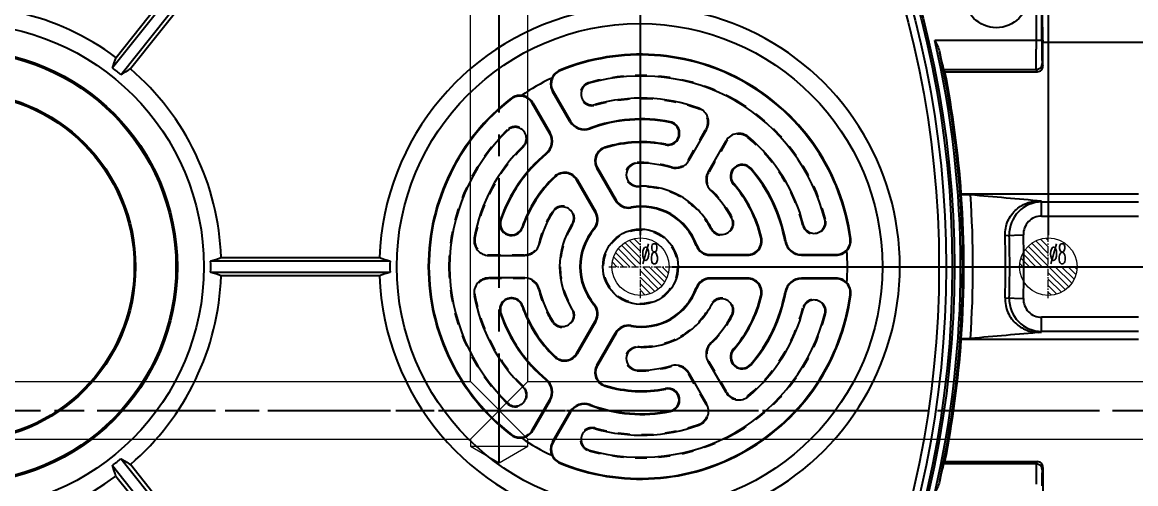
# Model space of a CAD drawing. Header units: millimetres. Extents: x -2414 to 10498, y -2238 to 649.
# Drawn here: x 1694.3 to 1849.4, y -981.8 to -917.6 of the extents above; entities that cross this region are included whole.
import ezdxf
from ezdxf.enums import TextEntityAlignment as Align

# ---------------------------------------------------------------- set-up
doc = ezdxf.new("R2010")
doc.units = ezdxf.units.MM
doc.header["$LTSCALE"] = 16.335
doc.header["$PDMODE"] = 3
doc.header["$PDSIZE"] = 0.3125
doc.linetypes.add('CENTER', pattern=[0.6, 0.375, -0.075, 0.075, -0.075])
doc.linetypes.add('HIDDEN', pattern=[0.2, 0.1, -0.1])
doc.layers.get('0').update_dxf_attribs({"linetype": 'CONTINUOUS'})
doc.layers.get('Defpoints').update_dxf_attribs({"linetype": 'CONTINUOUS'})
doc.layers.add('cool', color=153, linetype='HIDDEN', lineweight=9)
doc.layers.add('epin', color=13, linetype='CONTINUOUS', lineweight=9)
doc.layers.add('DEFAULT_2', color=8, linetype='HIDDEN')
doc.styles.get("Standard").update_dxf_attribs({"font": 'txt', "width": 0.8})
doc.styles.add('TXT05', font='txt.shx', dxfattribs={"width": 0.5, "bigfont": 'gbcbig.shx'})
doc.dimstyles.new('01', dxfattribs={"dimtxt": 5, "dimasz": 5, "dimexe": 0, "dimexo": 0, "dimgap": 0, "dimtad": 0, "dimzin": 0, "dimdsep": 46, "dimtxsty": 'Standard', "dimcen": 0, "dimclrd": 4, "dimclre": 4, "dimclrt": 6, "dimazin": 0, "dimtfac": 1, "dimtofl": 0, "dimtmove": 0, "dimatfit": 3, "dimfxl": 0, "dimtolj": 1, "dimtzin": 0, "dimarcsym": 0})

# ---------------------------------------------------------------- blocks, each defined once
blk = doc.blocks.new('epin_ejp_8')
at = {"layer": 'epin'}
h = blk.add_hatch(dxfattribs=at)
h.set_pattern_fill('_ANSI31', color=123, scale=0.2, angle=90, style=0)
h.set_pattern_definition([(135, (-53719.9451, 249.93315), (-0.449012806, -0.449012806), [])])
h.paths.add_polyline_path([(0, 4, 0.414214), (-4, 0), (0, 0)])
h.paths.add_polyline_path([(4, 0), (0, 0), (0, -4, 0.414214)])
at = {"layer": 'epin', "color": 1, "linetype": 'CENTER', "ltscale": 0.16}
for p, q in [((0, -4.4), (0, 4.4)), ((-4.4, 0), (4.4, 0))]:
    blk.add_line(p, q, dxfattribs=at)
at = {"layer": 'epin'}
blk.add_circle((0, 0), 4, dxfattribs=at)
at = {"layer": 'epin', "color": 6, "style": 'TXT05', "width": 0.5}
blk.add_text('%%c8', height=2.8, dxfattribs=at).set_placement((1.33, 1.8), align=Align.MIDDLE)
blk = doc.blocks.new('10')
at = {"layer": 'epin', "linetype": 'ByBlock'}
for p in [(-23.96, -951.63), (32.86, -951.63)]:
    blk.add_blockref('epin_ejp_8', p, dxfattribs=at)
blk = doc.blocks.new('9')
at = {"color": 1, "linetype": 'CENTER', "ltscale": 2.487909}
for p, q in [((-643.64, -978.94), (-643.64, -756.63)), ((-795.95, -971.63), (-523.64, -971.63))]:
    blk.add_line(p, q, dxfattribs=at)
at = {"layer": 'cool', "linetype": 'ByBlock', "ltscale": 0.932966}
for p, q in [((-647.64, -967.63), (-647.64, -767.63)), ((-639.64, -967.63), (-639.64, -860.63)), ((-784.64, -967.63), (-647.64, -967.63)), ((-647.64, -975.63), (-639.64, -967.63)), ((-639.64, -975.63), (-647.64, -967.63)), ((-639.64, -967.63), (-534.64, -967.63)), ((-793.64, -975.63), (-647.64, -975.63)), ((-647.64, -975.63), (-647.64, -976.63)), ((-639.64, -975.63), (-534.64, -975.63)), ((-639.64, -976.63), (-639.64, -975.63)), ((-647.64, -976.63), (-639.64, -976.63)), ((-647.64, -976.63), (-643.64, -978.94)), ((-643.64, -978.94), (-639.64, -976.63))]:
    blk.add_line(p, q, dxfattribs=at)
blk = doc.blocks.new('*D357')
at = {"color": 4, "linetype": 'ByBlock', "lineweight": -2, "transparency": 16777216}
for p, q in [((1829.75, -756.63), (1915.87, -756.63)), ((1915.87, -761.63), (1915.87, -945.62)), ((1915.87, -1181.63), (1915.87, -963.62)), ((1829.75, -1186.63), (1915.87, -1186.63))]:
    blk.add_line(p, q, dxfattribs=at)
at = {"color": 4, "linetype": 'ByBlock', "transparency": 16777216}
for points in [[(1915.04, -761.63), (1916.7, -761.63), (1915.87, -756.63)], [(1915.04, -1181.63), (1916.7, -1181.63), (1915.87, -1186.63)]]:
    blk.add_solid(points, dxfattribs=at)
at = {"layer": 'Defpoints', "color": 0, "linetype": 'ByBlock', "transparency": 16777216}
for p in [(1829.75, -756.63), (1829.75, -1186.63), (1915.87, -1186.63)]:
    blk.add_point(p, dxfattribs=at)
at = {"color": 6, "linetype": 'ByBlock', "transparency": 16777216, "insert": (1915.87, -954.62), "char_height": 5, "attachment_point": 5, "rotation": 90}
blk.add_mtext('\\A1;430.00', dxfattribs=at)
blk = doc.blocks.new('*D358')
at = {"color": 4, "linetype": 'ByBlock', "lineweight": -2, "transparency": 16777216}
blk.add_line((1861.75, -971.63), (1887.71, -971.63), dxfattribs=at)
at = {"layer": 'Defpoints', "color": 0, "linetype": 'ByBlock', "transparency": 16777216}
for p in [(1685.76, -971.63), (1861.75, -971.63), (1887.71, -971.63)]:
    blk.add_point(p, dxfattribs=at)
at = {"color": 6, "linetype": 'ByBlock', "transparency": 16777216, "insert": (1892.71, -971.63), "char_height": 5, "attachment_point": 5}
blk.add_mtext('\\A1;0.00', dxfattribs=at)
blk = doc.blocks.new('*D359')
at = {"color": 4, "linetype": 'ByBlock', "lineweight": -2, "transparency": 16777216}
blk.add_line((1784.83, -951.63), (1887.71, -951.63), dxfattribs=at)
at = {"layer": 'Defpoints', "color": 0, "linetype": 'ByBlock', "transparency": 16777216}
for p in [(1784.83, -951.63), (1887.71, -951.63), (1685.76, -971.63)]:
    blk.add_point(p, dxfattribs=at)
at = {"color": 6, "linetype": 'ByBlock', "transparency": 16777216, "insert": (1894.71, -951.63), "char_height": 5, "attachment_point": 5}
blk.add_mtext('\\A1;20.00', dxfattribs=at)
blk = doc.blocks.new('*D360')
at = {"color": 4, "linetype": 'ByBlock', "lineweight": -2, "transparency": 16777216}
for p, q in [((1749.2, -877.62), (1867.71, -877.62)), ((1867.71, -877.62), (1877.71, -888.19)), ((1877.71, -888.19), (1887.71, -888.19))]:
    blk.add_line(p, q, dxfattribs=at)
at = {"layer": 'Defpoints', "color": 0, "linetype": 'ByBlock', "transparency": 16777216}
for p in [(1749.2, -877.62), (1887.71, -888.19), (1685.76, -971.63)]:
    blk.add_point(p, dxfattribs=at)
at = {"color": 6, "linetype": 'ByBlock', "transparency": 16777216, "insert": (1894.71, -888.19), "char_height": 5, "attachment_point": 5}
blk.add_mtext('\\A1;94.01', dxfattribs=at)
blk = doc.blocks.new('*D361')
at = {"color": 4, "linetype": 'ByBlock', "lineweight": -2, "transparency": 16777216}
blk.add_line((1820.16, -873.63), (1887.71, -873.63), dxfattribs=at)
at = {"layer": 'Defpoints', "color": 0, "linetype": 'ByBlock', "transparency": 16777216}
for p in [(1820.16, -873.63), (1887.71, -873.63), (1685.76, -971.63)]:
    blk.add_point(p, dxfattribs=at)
at = {"color": 6, "linetype": 'ByBlock', "transparency": 16777216, "insert": (1895.04, -873.63), "char_height": 5, "attachment_point": 5}
blk.add_mtext('\\A1;98.00', dxfattribs=at)
blk = doc.blocks.new('*D362')
at = {"color": 4, "linetype": 'ByBlock', "lineweight": -2, "transparency": 16777216}
blk.add_line((1808.02, -856.63), (1887.71, -856.63), dxfattribs=at)
at = {"layer": 'Defpoints', "color": 0, "linetype": 'ByBlock', "transparency": 16777216}
for p in [(1808.02, -856.63), (1887.71, -856.63), (1685.76, -971.63)]:
    blk.add_point(p, dxfattribs=at)
at = {"color": 6, "linetype": 'ByBlock', "transparency": 16777216, "insert": (1895.71, -856.63), "char_height": 5, "attachment_point": 5}
blk.add_mtext('\\A1;115.00', dxfattribs=at)
blk = doc.blocks.new('*D363')
at = {"color": 4, "linetype": 'ByBlock', "lineweight": -2, "transparency": 16777216}
blk.add_line((1792.16, -839.63), (1887.71, -839.63), dxfattribs=at)
at = {"layer": 'Defpoints', "color": 0, "linetype": 'ByBlock', "transparency": 16777216}
for p in [(1792.16, -839.63), (1887.71, -839.63), (1685.76, -971.63)]:
    blk.add_point(p, dxfattribs=at)
at = {"color": 6, "linetype": 'ByBlock', "transparency": 16777216, "insert": (1896.37, -839.63), "char_height": 5, "attachment_point": 5}
blk.add_mtext('\\A1;132.00', dxfattribs=at)
blk = doc.blocks.new('*D364')
at = {"color": 4, "linetype": 'ByBlock', "lineweight": -2, "transparency": 16777216}
blk.add_line((1751.16, -812.63), (1887.71, -812.63), dxfattribs=at)
at = {"layer": 'Defpoints', "color": 0, "linetype": 'ByBlock', "transparency": 16777216}
for p in [(1751.16, -812.63), (1887.71, -812.63), (1685.76, -971.63)]:
    blk.add_point(p, dxfattribs=at)
at = {"color": 6, "linetype": 'ByBlock', "transparency": 16777216, "insert": (1896.37, -812.63), "char_height": 5, "attachment_point": 5}
blk.add_mtext('\\A1;159.00', dxfattribs=at)
blk = doc.blocks.new('*D365')
at = {"color": 4, "linetype": 'ByBlock', "lineweight": -2, "transparency": 16777216}
blk.add_line((1711.16, -801.63), (1887.71, -801.63), dxfattribs=at)
at = {"layer": 'Defpoints', "color": 0, "linetype": 'ByBlock', "transparency": 16777216}
for p in [(1711.16, -801.63), (1887.71, -801.63), (1685.76, -971.63)]:
    blk.add_point(p, dxfattribs=at)
at = {"color": 6, "linetype": 'ByBlock', "transparency": 16777216, "insert": (1896.04, -801.63), "char_height": 5, "attachment_point": 5}
blk.add_mtext('\\A1;170.00', dxfattribs=at)
blk = doc.blocks.new('*D366')
at = {"color": 4, "linetype": 'ByBlock', "lineweight": -2, "transparency": 16777216}
blk.add_line((1843.57, -781.63), (1887.71, -781.63), dxfattribs=at)
at = {"layer": 'Defpoints', "color": 0, "linetype": 'ByBlock', "transparency": 16777216}
for p in [(1843.57, -781.63, 0), (1887.71, -781.63), (1685.76, -971.63)]:
    blk.add_point(p, dxfattribs=at)
at = {"color": 6, "linetype": 'ByBlock', "transparency": 16777216, "insert": (1896.04, -781.63), "char_height": 5, "attachment_point": 5}
blk.add_mtext('\\A1;190.00', dxfattribs=at)
blk = doc.blocks.new('*D367')
at = {"color": 4, "linetype": 'ByBlock', "lineweight": -2, "transparency": 16777216}
for p, q in [((1748.93, -1025.59), (1867.71, -1025.59)), ((1867.71, -1025.59), (1877.71, -1031.22)), ((1877.71, -1031.22), (1887.71, -1031.22))]:
    blk.add_line(p, q, dxfattribs=at)
at = {"layer": 'Defpoints', "color": 0, "linetype": 'ByBlock', "transparency": 16777216}
for p in [(1685.76, -971.63), (1748.93, -1025.59), (1887.71, -1031.22)]:
    blk.add_point(p, dxfattribs=at)
at = {"color": 6, "linetype": 'ByBlock', "transparency": 16777216, "insert": (1895.71, -1031.22), "char_height": 5, "attachment_point": 5}
blk.add_mtext('\\A1;53.97', dxfattribs=at)
blk = doc.blocks.new('*D368')
at = {"color": 4, "linetype": 'ByBlock', "lineweight": -2, "transparency": 16777216}
blk.add_line((1824.16, -1022.63), (1887.71, -1022.63), dxfattribs=at)
at = {"layer": 'Defpoints', "color": 0, "linetype": 'ByBlock', "transparency": 16777216}
for p in [(1685.76, -971.63), (1824.16, -1022.63), (1887.71, -1022.63)]:
    blk.add_point(p, dxfattribs=at)
at = {"color": 6, "linetype": 'ByBlock', "transparency": 16777216, "insert": (1894.37, -1022.63), "char_height": 5, "attachment_point": 5}
blk.add_mtext('\\A1;51.00', dxfattribs=at)
blk = doc.blocks.new('*D369')
at = {"color": 4, "linetype": 'ByBlock', "lineweight": -2, "transparency": 16777216}
blk.add_line((1816.62, -1061.63), (1887.71, -1061.63), dxfattribs=at)
at = {"layer": 'Defpoints', "color": 0, "linetype": 'ByBlock', "transparency": 16777216}
for p in [(1685.76, -971.63), (1816.62, -1061.63), (1887.71, -1061.63)]:
    blk.add_point(p, dxfattribs=at)
at = {"color": 6, "linetype": 'ByBlock', "transparency": 16777216, "insert": (1894.71, -1061.63), "char_height": 5, "attachment_point": 5}
blk.add_mtext('\\A1;90.00', dxfattribs=at)
blk = doc.blocks.new('*D370')
at = {"color": 4, "linetype": 'ByBlock', "lineweight": -2, "transparency": 16777216}
blk.add_line((1770.16, -1078.63), (1887.71, -1078.63), dxfattribs=at)
at = {"layer": 'Defpoints', "color": 0, "linetype": 'ByBlock', "transparency": 16777216}
for p in [(1685.76, -971.63), (1770.16, -1078.63), (1887.71, -1078.63)]:
    blk.add_point(p, dxfattribs=at)
at = {"color": 6, "linetype": 'ByBlock', "transparency": 16777216, "insert": (1896.04, -1078.63), "char_height": 5, "attachment_point": 5}
blk.add_mtext('\\A1;107.00', dxfattribs=at)
blk = doc.blocks.new('*D371')
at = {"color": 4, "linetype": 'ByBlock', "lineweight": -2, "transparency": 16777216}
blk.add_line((1710.16, -1100.13), (1887.71, -1100.13), dxfattribs=at)
at = {"layer": 'Defpoints', "color": 0, "linetype": 'ByBlock', "transparency": 16777216}
for p in [(1685.76, -971.63), (1710.16, -1100.13), (1887.71, -1100.13)]:
    blk.add_point(p, dxfattribs=at)
at = {"color": 6, "linetype": 'ByBlock', "transparency": 16777216, "insert": (1896.71, -1100.13), "char_height": 5, "attachment_point": 5}
blk.add_mtext('\\A1;128.50', dxfattribs=at)
blk = doc.blocks.new('*D372')
at = {"color": 4, "linetype": 'ByBlock', "lineweight": -2, "transparency": 16777216}
blk.add_line((1779.44, -1116.63), (1887.71, -1116.63), dxfattribs=at)
at = {"layer": 'Defpoints', "color": 0, "linetype": 'ByBlock', "transparency": 16777216}
for p in [(1685.76, -971.63), (1779.44, -1116.63), (1887.71, -1116.63)]:
    blk.add_point(p, dxfattribs=at)
at = {"color": 6, "linetype": 'ByBlock', "transparency": 16777216, "insert": (1896.37, -1116.63), "char_height": 5, "attachment_point": 5}
blk.add_mtext('\\A1;145.00', dxfattribs=at)
blk = doc.blocks.new('*D373')
at = {"color": 4, "linetype": 'ByBlock', "lineweight": -2, "transparency": 16777216}
blk.add_line((1842.88, -1161.63), (1887.71, -1161.63), dxfattribs=at)
at = {"layer": 'Defpoints', "color": 0, "linetype": 'ByBlock', "transparency": 16777216}
for p in [(1685.76, -971.63), (1842.88, -1161.63, 0), (1887.71, -1161.63)]:
    blk.add_point(p, dxfattribs=at)
at = {"color": 6, "linetype": 'ByBlock', "transparency": 16777216, "insert": (1896.04, -1161.63), "char_height": 5, "attachment_point": 5}
blk.add_mtext('\\A1;190.00', dxfattribs=at)
blk = doc.blocks.new('*D375')
at = {"color": 4, "linetype": 'ByBlock', "lineweight": -2, "transparency": 16777216}
blk.add_line((1705.76, -1104.53), (1705.76, -1191.92), dxfattribs=at)
at = {"layer": 'Defpoints', "color": 0, "linetype": 'ByBlock', "transparency": 16777216}
for p in [(1685.76, -971.63), (1705.76, -1104.53), (1705.76, -1191.92)]:
    blk.add_point(p, dxfattribs=at)
at = {"color": 6, "linetype": 'ByBlock', "transparency": 16777216, "insert": (1705.76, -1198.92), "char_height": 5, "attachment_point": 5, "rotation": 90}
blk.add_mtext('\\A1;20.00', dxfattribs=at)
blk = doc.blocks.new('*D376')
at = {"color": 4, "linetype": 'ByBlock', "lineweight": -2, "transparency": 16777216}
blk.add_line((1744.93, -1029.99), (1744.93, -1191.92), dxfattribs=at)
at = {"layer": 'Defpoints', "color": 0, "linetype": 'ByBlock', "transparency": 16777216}
for p in [(1685.76, -971.63), (1744.93, -1029.99), (1744.93, -1191.92)]:
    blk.add_point(p, dxfattribs=at)
at = {"color": 6, "linetype": 'ByBlock', "transparency": 16777216, "insert": (1744.93, -1199.25), "char_height": 5, "attachment_point": 5, "rotation": 90}
blk.add_mtext('\\A1;59.17', dxfattribs=at)
blk = doc.blocks.new('*D377')
at = {"color": 4, "linetype": 'ByBlock', "lineweight": -2, "transparency": 16777216}
blk.add_line((1765.76, -1080.46), (1765.76, -1191.92), dxfattribs=at)
at = {"layer": 'Defpoints', "color": 0, "linetype": 'ByBlock', "transparency": 16777216}
for p in [(1685.76, -971.63), (1765.76, -1080.46), (1765.76, -1191.92)]:
    blk.add_point(p, dxfattribs=at)
at = {"color": 6, "linetype": 'ByBlock', "transparency": 16777216, "insert": (1765.76, -1198.92), "char_height": 5, "attachment_point": 5, "rotation": 90}
blk.add_mtext('\\A1;80.00', dxfattribs=at)
blk = doc.blocks.new('*D378')
at = {"color": 4, "linetype": 'ByBlock', "lineweight": -2, "transparency": 16777216}
blk.add_line((1819.76, -1027.03), (1819.76, -1191.92), dxfattribs=at)
at = {"layer": 'Defpoints', "color": 0, "linetype": 'ByBlock', "transparency": 16777216}
for p in [(1685.76, -971.63), (1819.76, -1027.03), (1819.76, -1191.92)]:
    blk.add_point(p, dxfattribs=at)
at = {"color": 6, "linetype": 'ByBlock', "transparency": 16777216, "insert": (1819.76, -1200.59), "char_height": 5, "attachment_point": 5, "rotation": 90}
blk.add_mtext('\\A1;134.00', dxfattribs=at)
blk = doc.blocks.new('*D379')
at = {"color": 4, "linetype": 'ByBlock', "lineweight": -2, "transparency": 16777216}
blk.add_line((1845.76, -1156.42), (1845.76, -1191.92), dxfattribs=at)
at = {"layer": 'Defpoints', "color": 0, "linetype": 'ByBlock', "transparency": 16777216}
for p in [(1685.76, -971.63), (1845.76, -1156.42, 0), (1845.76, -1191.92)]:
    blk.add_point(p, dxfattribs=at)
at = {"color": 6, "linetype": 'ByBlock', "transparency": 16777216, "insert": (1845.76, -1200.25), "char_height": 5, "attachment_point": 5, "rotation": 90}
blk.add_mtext('\\A1;160.00', dxfattribs=at)
blk = doc.blocks.new('*D381')
at = {"color": 4, "linetype": 'ByBlock', "lineweight": -2, "transparency": 16777216}
blk.add_line((1706.76, -797.23), (1706.76, -748.81), dxfattribs=at)
at = {"layer": 'Defpoints', "color": 0, "linetype": 'ByBlock', "transparency": 16777216}
for p in [(1706.76, -748.81), (1706.76, -797.23), (1685.76, -971.63)]:
    blk.add_point(p, dxfattribs=at)
at = {"color": 6, "linetype": 'ByBlock', "transparency": 16777216, "insert": (1706.76, -742.14), "char_height": 5, "attachment_point": 5, "rotation": 90}
blk.add_mtext('\\A1;21.00', dxfattribs=at)
blk = doc.blocks.new('*D382')
at = {"color": 4, "linetype": 'ByBlock', "lineweight": -2, "transparency": 16777216}
blk.add_line((1746.76, -808.23), (1746.76, -748.81), dxfattribs=at)
at = {"layer": 'Defpoints', "color": 0, "linetype": 'ByBlock', "transparency": 16777216}
for p in [(1746.76, -748.81), (1746.76, -808.23), (1685.76, -971.63)]:
    blk.add_point(p, dxfattribs=at)
at = {"color": 6, "linetype": 'ByBlock', "transparency": 16777216, "insert": (1746.76, -742.14), "char_height": 5, "attachment_point": 5, "rotation": 90}
blk.add_mtext('\\A1;61.00', dxfattribs=at)
blk = doc.blocks.new('*D383')
at = {"color": 4, "linetype": 'ByBlock', "lineweight": -2, "transparency": 16777216}
for p, q in [((1738.57, -758.81), (1738.57, -748.81)), ((1744.8, -768.81), (1738.57, -758.81)), ((1744.8, -873.22), (1744.8, -768.81))]:
    blk.add_line(p, q, dxfattribs=at)
at = {"layer": 'Defpoints', "color": 0, "linetype": 'ByBlock', "transparency": 16777216}
for p in [(1738.57, -748.81), (1744.8, -873.22), (1685.76, -971.63)]:
    blk.add_point(p, dxfattribs=at)
at = {"color": 6, "linetype": 'ByBlock', "transparency": 16777216, "insert": (1738.57, -741.14), "char_height": 5, "attachment_point": 5, "rotation": 90}
blk.add_mtext('\\A1;59.04', dxfattribs=at)
blk = doc.blocks.new('*D384')
at = {"color": 4, "linetype": 'ByBlock', "lineweight": -2, "transparency": 16777216}
blk.add_line((1760.76, -770.93), (1760.76, -748.81), dxfattribs=at)
at = {"layer": 'Defpoints', "color": 0, "linetype": 'ByBlock', "transparency": 16777216}
for p in [(1760.76, -748.81), (1760.76, -770.93), (1685.76, -971.63)]:
    blk.add_point(p, dxfattribs=at)
at = {"color": 6, "linetype": 'ByBlock', "transparency": 16777216, "insert": (1760.76, -741.48), "char_height": 5, "attachment_point": 5, "rotation": 90}
blk.add_mtext('\\A1;75.00', dxfattribs=at)
blk = doc.blocks.new('*D385')
at = {"color": 4, "linetype": 'ByBlock', "lineweight": -2, "transparency": 16777216}
blk.add_line((1780.43, -947.23), (1780.43, -748.81), dxfattribs=at)
at = {"layer": 'Defpoints', "color": 0, "linetype": 'ByBlock', "transparency": 16777216}
for p in [(1780.43, -748.81), (1780.43, -947.23), (1685.76, -971.63)]:
    blk.add_point(p, dxfattribs=at)
at = {"color": 6, "linetype": 'ByBlock', "transparency": 16777216, "insert": (1780.43, -740.81), "char_height": 5, "attachment_point": 5, "rotation": 90}
blk.add_mtext('\\A1;94.68', dxfattribs=at)
blk = doc.blocks.new('*D386')
at = {"color": 4, "linetype": 'ByBlock', "lineweight": -2, "transparency": 16777216}
blk.add_line((1837.26, -947.23), (1837.26, -748.81), dxfattribs=at)
at = {"layer": 'Defpoints', "color": 0, "linetype": 'ByBlock', "transparency": 16777216}
for p in [(1837.26, -748.81), (1837.26, -947.23), (1685.76, -971.63)]:
    blk.add_point(p, dxfattribs=at)
at = {"color": 6, "linetype": 'ByBlock', "transparency": 16777216, "insert": (1837.26, -740.48), "char_height": 5, "attachment_point": 5, "rotation": 90}
blk.add_mtext('\\A1;151.50', dxfattribs=at)
blk = doc.blocks.new('*D387')
at = {"color": 4, "linetype": 'ByBlock', "lineweight": -2, "transparency": 16777216}
blk.add_line((1815.76, -869.23), (1815.76, -748.81), dxfattribs=at)
at = {"layer": 'Defpoints', "color": 0, "linetype": 'ByBlock', "transparency": 16777216}
for p in [(1815.76, -748.81), (1815.76, -869.23), (1685.76, -971.63)]:
    blk.add_point(p, dxfattribs=at)
at = {"color": 6, "linetype": 'ByBlock', "transparency": 16777216, "insert": (1815.76, -740.48), "char_height": 5, "attachment_point": 5, "rotation": 90}
blk.add_mtext('\\A1;130.00', dxfattribs=at)
blk = doc.blocks.new('*D388')
at = {"color": 4, "linetype": 'ByBlock', "lineweight": -2, "transparency": 16777216}
blk.add_line((1787.76, -835.23), (1787.76, -748.81), dxfattribs=at)
at = {"layer": 'Defpoints', "color": 0, "linetype": 'ByBlock', "transparency": 16777216}
for p in [(1787.76, -748.81), (1787.76, -835.23), (1685.76, -971.63)]:
    blk.add_point(p, dxfattribs=at)
at = {"color": 6, "linetype": 'ByBlock', "transparency": 16777216, "insert": (1787.76, -740.48), "char_height": 5, "attachment_point": 5, "rotation": 90}
blk.add_mtext('\\A1;102.00', dxfattribs=at)
blk = doc.blocks.new('*D389')
at = {"color": 4, "linetype": 'ByBlock', "lineweight": -2, "transparency": 16777216}
blk.add_line((1845.76, -778.71), (1845.76, -748.81), dxfattribs=at)
at = {"layer": 'Defpoints', "color": 0, "linetype": 'ByBlock', "transparency": 16777216}
for p in [(1845.76, -748.81), (1845.76, -778.71, 0), (1685.76, -971.63)]:
    blk.add_point(p, dxfattribs=at)
at = {"color": 6, "linetype": 'ByBlock', "transparency": 16777216, "insert": (1845.76, -740.48), "char_height": 5, "attachment_point": 5, "rotation": 90}
blk.add_mtext('\\A1;160.00', dxfattribs=at)

msp = doc.modelspace()

# ---------------------------------------------------------------- linework, layer by layer
at = {"color": 7, "linetype": 'Continuous'}
for p, q in [((1722.443, -904.435), (1706.86, -923.97)), ((1707.35, -922.499), (1721.118, -905.24)), ((1708.035, -924.908), (1723.619, -905.373)), ((1723.129, -906.845), (1709.361, -924.103)), ((1835.544, -909.333), (1835.544, -920.16)), ((1836.348, -920.16), (1836.348, -909.332)), ((1836.348, -920.16), (1821.431, -920.16)), ((1880.757, -920.442), (1836.507, -920.442)), ((1836.507, -923.69), (1836.507, -920.442)), ((1769.185, -924.288), (1769.219, -924.373)), ((1822.67, -924.174), (1835.597, -924.174)), ((1822.843, -924.495), (1835.704, -924.495)), ((1835.704, -924.495), (1835.597, -924.174)), ((1836.401, -923.371), (1836.507, -923.69)), ((1773.265, -926.106), (1773.241, -926.02)), ((1768.184, -927.229), (1768.261, -927.184)), ((1770.595, -931.405), (1768.184, -927.229)), ((1768.261, -927.184), (1770.672, -931.36)), ((1762.379, -928.218), (1762.434, -928.29)), ((1765.348, -928.866), (1765.426, -928.821)), ((1767.759, -933.042), (1765.348, -928.866)), ((1765.426, -928.821), (1767.837, -932.997)), ((1774.106, -929.072), (1774.131, -929.158)), ((1793.734, -928.591), (1793.778, -928.514)), ((1788.556, -929.583), (1788.525, -929.668)), ((1770.672, -931.36), (1770.595, -931.405)), ((1773.417, -932.426), (1773.386, -932.342)), ((1784.55, -931.55), (1784.568, -931.462)), ((1761.913, -932.661), (1761.85, -932.596)), ((1767.837, -932.997), (1767.759, -933.042)), ((1789.639, -932.55), (1787.135, -936.887)), ((1789.561, -932.505), (1789.639, -932.55)), ((1795.464, -933.572), (1795.406, -933.64)), ((1764.06, -934.872), (1764.123, -934.936)), ((1775.521, -934.993), (1775.547, -935.079)), ((1783.946, -934.593), (1783.928, -934.681)), ((1789.849, -938.454), (1792.353, -934.117)), ((1792.353, -934.117), (1792.431, -934.162)), ((1767.31, -935.952), (1767.252, -935.883)), ((1787.135, -936.887), (1787.057, -936.843)), ((1774.357, -937.922), (1774.435, -937.878)), ((1776.957, -942.426), (1774.357, -937.922)), ((1774.435, -937.878), (1777.035, -942.381)), ((1779.979, -937.241), (1779.976, -937.152)), ((1784.718, -937.846), (1784.744, -937.76)), ((1789.926, -938.499), (1789.849, -938.454)), ((1795.763, -938.024), (1795.83, -937.965)), ((1768.481, -939.058), (1768.542, -939.123)), ((1771.522, -939.559), (1771.6, -939.515)), ((1774.122, -944.063), (1771.522, -939.559)), ((1771.6, -939.515), (1774.199, -944.018)), ((1793.43, -940.069), (1793.363, -940.128)), ((1780.101, -940.412), (1780.105, -940.501)), ((1790.227, -941.026), (1790.289, -940.961)), ((1825.135, -941.499), (1825.131, -941.64)), ((1826.406, -941.64), (1825.131, -941.64)), ((1825.135, -941.499), (1849.834, -941.499)), ((1777.035, -942.381), (1776.957, -942.426)), ((1786.08, -941.85), (1786.034, -941.927)), ((1836.321, -944.588), (1836.321, -942.507)), ((1836.321, -942.618), (1849.834, -942.618)), ((1768.199, -944.043), (1768.123, -943.995)), ((1774.199, -944.018), (1774.122, -944.063)), ((1779.115, -943.438), (1779.1, -943.35)), ((1784.622, -944.373), (1784.667, -944.296)), ((1793.12, -944.828), (1793.199, -944.786)), ((1836.321, -944.588), (1849.834, -944.588)), ((1760.985, -945.156), (1760.9, -945.127)), ((1763.922, -946.154), (1764.007, -946.182)), ((1770.883, -945.734), (1770.959, -945.781)), ((1773.998, -946.393), (1773.929, -946.335)), ((1790.313, -946.308), (1790.234, -946.349)), ((1803.131, -945.83), (1803.045, -945.851)), ((1806.12, -945.075), (1806.207, -945.053)), ((1757.278, -947.641), (1757.367, -947.657)), ((1797.296, -947.565), (1797.209, -947.586)), ((1809.736, -947.7), (1809.644, -947.712)), ((1831.236, -947.279), (1833.783, -947.203)), ((1766.353, -948.449), (1766.266, -948.428)), ((1788.186, -948.675), (1788.27, -948.644)), ((1800.571, -948.104), (1800.66, -948.088)), ((1745.529, -950.878), (1720.539, -950.878)), ((1721.995, -950.343), (1744.073, -950.343)), ((1759.306, -950.063), (1759.306, -949.973)), ((1759.306, -950.063), (1764.315, -950.063)), ((1764.315, -949.973), (1764.315, -950.063)), ((1790.141, -949.948), (1795.341, -949.948)), ((1790.141, -950.037), (1790.141, -949.948)), ((1790.141, -950.037), (1795.341, -950.037)), ((1795.341, -949.948), (1795.341, -950.037)), ((1802.866, -949.948), (1807.689, -949.948)), ((1802.866, -950.037), (1802.866, -949.948)), ((1802.866, -950.037), (1807.689, -950.037)), ((1807.689, -949.948), (1807.689, -950.037)), ((1720.539, -952.381), (1745.529, -952.381)), ((1753.83, -951.629), (1753.741, -951.63)), ((1769.14, -951.629), (1769.229, -951.63)), ((1772.054, -951.63), (1771.964, -951.63)), ((1744.073, -952.916), (1721.995, -952.916)), ((1759.306, -953.286), (1759.306, -953.197)), ((1764.315, -953.197), (1759.306, -953.197)), ((1764.315, -953.197), (1764.315, -953.286)), ((1795.341, -953.222), (1790.141, -953.222)), ((1790.141, -953.311), (1790.141, -953.222)), ((1795.341, -953.311), (1790.141, -953.311)), ((1795.341, -953.222), (1795.341, -953.311)), ((1807.689, -953.222), (1802.866, -953.222)), ((1802.866, -953.311), (1802.866, -953.222)), ((1807.689, -953.311), (1802.866, -953.311)), ((1807.689, -953.222), (1807.689, -953.311)), ((1757.278, -955.618), (1757.367, -955.602)), ((1766.353, -954.81), (1766.266, -954.831)), ((1788.186, -954.584), (1788.27, -954.615)), ((1797.296, -955.694), (1797.209, -955.674)), ((1800.571, -955.156), (1800.66, -955.171)), ((1809.736, -955.559), (1809.644, -955.547)), ((1763.922, -957.106), (1764.007, -957.077)), ((1773.998, -956.867), (1773.929, -956.924)), ((1790.313, -956.952), (1790.234, -956.91)), ((1831.236, -955.98), (1833.783, -956.056)), ((1760.985, -958.103), (1760.9, -958.132)), ((1770.883, -957.525), (1770.959, -957.478)), ((1793.12, -958.431), (1793.199, -958.473)), ((1803.131, -957.43), (1803.045, -957.408)), ((1806.12, -958.184), (1806.207, -958.206)), ((1849.834, -958.671), (1836.321, -958.671)), ((1836.321, -960.752), (1836.321, -958.671)), ((1768.199, -959.216), (1768.123, -959.264)), ((1771.522, -963.7), (1774.122, -959.197)), ((1774.199, -959.241), (1771.6, -963.745)), ((1774.122, -959.197), (1774.199, -959.241)), ((1779.115, -959.821), (1779.1, -959.909)), ((1784.622, -958.886), (1784.667, -958.963)), ((1774.357, -965.337), (1776.957, -960.834)), ((1777.035, -960.878), (1774.435, -965.382)), ((1776.957, -960.834), (1777.035, -960.878)), ((1786.079, -961.41), (1786.035, -961.332)), ((1825.131, -961.619), (1826.406, -961.619)), ((1825.131, -961.619), (1825.135, -961.76)), ((1849.834, -961.76), (1825.135, -961.76)), ((1849.834, -960.641), (1836.321, -960.641)), ((1780.101, -962.847), (1780.105, -962.758)), ((1790.227, -962.233), (1790.289, -962.298)), ((1793.43, -963.19), (1793.363, -963.131)), ((1768.481, -964.202), (1768.542, -964.136)), ((1771.6, -963.745), (1771.522, -963.7)), ((1789.849, -964.805), (1789.926, -964.76)), ((1792.353, -969.142), (1789.849, -964.805)), ((1774.435, -965.382), (1774.357, -965.337)), ((1779.979, -966.018), (1779.976, -966.107)), ((1784.718, -965.414), (1784.744, -965.499)), ((1787.057, -966.417), (1787.135, -966.372)), ((1787.135, -966.372), (1789.639, -970.709)), ((1795.763, -965.235), (1795.83, -965.294)), ((1767.31, -967.307), (1767.252, -967.376)), ((1764.06, -968.387), (1764.123, -968.323)), ((1775.521, -968.266), (1775.547, -968.181)), ((1783.946, -968.666), (1783.928, -968.578)), ((1792.431, -969.097), (1792.353, -969.142)), ((1795.464, -969.688), (1795.406, -969.619)), ((1761.913, -970.599), (1761.85, -970.663)), ((1765.348, -974.393), (1767.759, -970.217)), ((1767.837, -970.262), (1765.426, -974.438)), ((1767.759, -970.217), (1767.837, -970.262)), ((1773.417, -970.833), (1773.386, -970.917)), ((1789.639, -970.709), (1789.561, -970.754)), ((1768.184, -976.03), (1770.595, -971.854)), ((1770.672, -971.899), (1768.261, -976.075)), ((1770.595, -971.854), (1770.672, -971.899)), ((1784.55, -971.709), (1784.568, -971.797)), ((1774.106, -974.187), (1774.131, -974.101)), ((1788.556, -973.676), (1788.525, -973.592)), ((1762.379, -975.041), (1762.434, -974.969)), ((1765.426, -974.438), (1765.348, -974.393)), ((1793.734, -974.668), (1793.779, -974.745)), ((1768.261, -976.075), (1768.184, -976.03)), ((1773.265, -977.153), (1773.241, -977.239)), ((1723.611, -997.893), (1708.031, -978.355)), ((1769.185, -978.971), (1769.219, -978.886)), ((1822.843, -978.765), (1835.704, -978.765)), ((1835.597, -979.085), (1835.704, -978.765)), ((1706.855, -979.292), (1722.435, -998.83)), ((1723.121, -996.421), (1709.356, -979.16)), ((1835.597, -979.085), (1822.67, -979.085)), ((1836.507, -979.57), (1836.401, -979.888)), ((1836.507, -979.57), (1836.507, -982.817)), ((1707.345, -980.764), (1721.109, -998.025))]:
    msp.add_line(p, q, dxfattribs=at)
at = {"color": 1, "linetype": 'CENTER', "ltscale": 2.425712}
msp.add_line((1490.757, -971.63), (1880.757, -971.63), dxfattribs=at)
at = {"color": 7, "linetype": 'Continuous'}
for centre, radius in [((1685.757, -951.63), 138.414), ((1685.757, -951.63), 138.114), ((1685.757, -951.63), 137.266), ((1685.757, -951.63), 136.266), ((1830.025, -913.942), 4.422), ((1685.757, -951.63), 33.834), ((1780.311, -951.63), 33.834), ((1685.757, -951.63), 30.147), ((1685.757, -951.63), 29.952), ((1685.757, -951.63), 24.318), ((1685.757, -951.63), 24.139), ((1780.433, -951.63), 5.242)]:
    msp.add_circle(centre, radius, dxfattribs=at)
for centre, radius, start, end in [((1685.757, -951.63), 36.261, 53.45299, 100.81701), ((1780.311, -951.63), 36.261, 101.91599, 177.96701), ((1780.311, -951.63), 36.261, 262.24344, 97.75656), ((1685.757, -951.63), 139.276, 346.941, 13.059), ((2110.665, -920.173), 275.121, 179.99727, 180.24761), ((2011.974, -920.171), 175.626, 179.99627, 180.31094), ((1780.433, -951.63), 29.565, 7.63792, 112.36208), ((1780.433, -951.63), 29.473, 7.63792, 112.36208), ((1685.757, -951.63), 139.577, 347.60706, 12.39294), ((1685.757, -951.63), 34.79, 50.18185, 52.65815), ((1685.757, -951.63), 36.261, 2.03299, 49.38701), ((1769.971, -926.195), 2.062, 112.40487, 210), ((1769.97, -926.198), 1.973, 112.36208, 210), ((1685.757, -951.63), 139.745, 4.15717, 11.19652), ((1835.597, -923.37), 0.804, 270.02847, 359.92347), ((1835.704, -923.691), 0.803, 270.0068, 0.08489), ((1780.311, -951.63), 28.96, 114.99149, 124.63217), ((1773.686, -927.589), 1.541, 105.83734, 285.83735), ((1780.538, -951.743), 26.649, 60.31777, 105.83734), ((1780.433, -951.63), 29.564, 127.63792, 232.36208), ((1780.433, -951.63), 29.473, 127.63792, 232.36208), ((1763.639, -929.853), 1.973, 30, 127.63792), ((1763.639, -929.853), 2.063, 30, 89.95077), ((1780.538, -951.743), 23.566, 70.10803, 105.83735), ((1780.282, -951.596), 26.649, 14.16266, 59.68223), ((1787.855, -931.52), 2.06, 330.00001, 70.10803), ((1762.986, -933.766), 1.541, 314.16265, 134.16266), ((1772.611, -930.241), 2.329, 210, 290.2346), ((1772.611, -930.241), 2.239, 210, 290.2346), ((1780.538, -951.743), 20.678, 78.76122, 110.2346), ((1780.538, -951.743), 20.588, 78.76122, 110.2346), ((1784.248, -933.072), 1.641, 258.76122, 78.76122), ((1784.248, -933.072), 1.551, 258.76122, 78.76122), ((1780.479, -951.777), 26.649, 134.16266, 179.68223), ((1765.82, -934.162), 2.239, 309.7654, 30), ((1765.82, -934.162), 2.329, 309.7654, 30), ((1794.137, -935.147), 2.06, 49.89197, 149.99999), ((1780.282, -951.596), 23.566, 14.16265, 49.89197), ((1780.479, -951.777), 23.566, 134.16265, 169.89197), ((1776.097, -936.918), 2.009, 106.67277, 210), ((1776.097, -936.918), 1.92, 106.67277, 210), ((1780.538, -951.743), 17.486, 78.76122, 106.67277), ((1780.538, -951.743), 17.396, 78.76122, 106.67277), ((1780.479, -951.777), 20.678, 129.7654, 161.23878), ((1780.479, -951.777), 20.588, 129.7654, 161.23878), ((1785.321, -935.84), 2.094, 253.25908, 330.00001), ((1769.859, -940.519), 2.009, 30, 133.32723), ((1769.859, -940.519), 1.92, 30, 133.32723), ((1780.538, -951.743), 14.513, 73.25908, 92.20538), ((1791.662, -939.501), 2.094, 149.99999, 226.74092), ((1794.597, -939.047), 1.641, 41.23878, 221.23878), ((1794.597, -939.047), 1.551, 41.23878, 221.23878), ((1780.282, -951.596), 20.588, 9.7654, 41.23878), ((1780.282, -951.596), 20.678, 9.7654, 41.23878), ((1780.479, -951.777), 17.486, 133.32723, 161.23878), ((1780.479, -951.777), 17.396, 133.32723, 161.23878), ((1780.282, -951.596), 17.396, 13.32723, 41.23878), ((1780.282, -951.596), 17.486, 13.32723, 41.23878), ((1780.538, -951.743), 11.34, 60.74675, 90), ((1780.282, -951.596), 14.513, 27.79462, 46.74092), ((1685.757, -951.63), 139.731, 355.9004, 4.0996), ((1685.757, -951.63), 141.003, 355.93743, 4.06257), ((1778.763, -941.383), 2.085, 210, 279.72157), ((1778.763, -941.383), 1.995, 210, 279.72157), ((1780.538, -951.743), 8.516, 60.99443, 99.72157), ((1780.282, -951.596), 11.34, 27.79461, 59.25325), ((1836.321, -947.127), 4.509, 90, 181.71286), ((1780.479, -951.777), 14.513, 147.79462, 166.74092), ((1769.541, -944.888), 1.586, 327.79461, 147.79462), ((1772.394, -945.06), 1.995, 320.27843, 30), ((1772.394, -945.06), 2.085, 320.27843, 30), ((1780.538, -951.743), 8.426, 61.005, 99.72157), ((1780.282, -951.596), 8.426, 20.27843, 58.995), ((1780.282, -951.596), 8.516, 20.27843, 59.00557), ((1791.717, -945.568), 1.586, 207.79461, 27.79462), ((1836.321, -947.127), 2.539, 90, 181.71286), ((1762.453, -945.655), 1.641, 161.23878, 341.23878), ((1762.453, -945.655), 1.551, 161.23878, 341.23878), ((1780.479, -951.777), 11.34, 147.79461, 179.25325), ((1780.479, -951.777), 8.516, 140.27843, 179.00557), ((1804.626, -945.452), 1.541, 194.16265, 14.16266), ((1759.306, -948.003), 2.06, 169.89197, 270.00004), ((1780.479, -951.777), 8.426, 140.27843, 178.995), ((1795.341, -948.028), 2.009, 270, 13.32723), ((1795.341, -948.028), 1.92, 270, 13.32723), ((1807.689, -947.975), 1.973, 270, 7.63792), ((1685.757, -951.63), 145.544, 358.28714, 1.71286), ((1685.757, -951.63), 146.122, 358.28714, 1.71286), ((1685.757, -951.63), 148.091, 358.28714, 1.71286), ((1764.315, -947.969), 2.094, 270.00005, 346.74092), ((1790.141, -947.953), 2.085, 200.27843, 270), ((1790.141, -947.953), 1.995, 200.27843, 270), ((1802.866, -947.708), 2.329, 189.7654, 270), ((1802.866, -947.708), 2.239, 189.7654, 270), ((1807.689, -947.975), 2.063, 270, 316.46687), ((1780.311, -951.63), 28.96, 355.57528, 4.42472), ((1685.757, -951.63), 34.79, 358.76185, 1.23815), ((1780.311, -951.63), 34.79, 178.76185, 181.23815), ((1780.479, -951.482), 26.649, 180.31777, 225.83734), ((1780.479, -951.482), 11.34, 180.74675, 212.20539), ((1780.479, -951.482), 8.516, 180.99443, 219.72157), ((1780.479, -951.482), 8.426, 181.005, 219.72157), ((1685.757, -951.63), 36.261, 310.60299, 357.96701), ((1780.311, -951.63), 36.261, 182.03299, 258.08401), ((1759.306, -955.256), 2.06, 89.99996, 190.10803), ((1764.315, -955.291), 2.094, 13.25908, 89.99996), ((1790.141, -955.307), 2.085, 90, 159.72157), ((1790.141, -955.307), 1.995, 90, 159.72157), ((1795.341, -955.231), 2.009, 346.67277, 90), ((1795.341, -955.231), 1.92, 346.67277, 90), ((1802.866, -955.551), 2.329, 90, 170.2346), ((1802.866, -955.551), 2.239, 90, 170.2346), ((1807.689, -955.285), 2.063, 43.53313, 90), ((1807.689, -955.285), 1.973, 352.36208, 90), ((1780.479, -951.482), 23.566, 190.10803, 225.83735), ((1780.479, -951.482), 14.513, 193.25908, 212.20538), ((1780.433, -951.63), 29.565, 247.63792, 352.36208), ((1780.433, -951.63), 29.473, 247.63792, 352.36208), ((1780.282, -951.664), 8.426, 301.005, 339.72157), ((1780.282, -951.664), 8.516, 300.99443, 339.72157), ((1780.282, -951.664), 17.396, 318.76122, 346.67277), ((1780.282, -951.664), 17.486, 318.76122, 346.67277), ((1780.282, -951.664), 20.588, 318.76122, 350.2346), ((1780.282, -951.664), 20.678, 318.76122, 350.2346), ((1762.453, -957.604), 1.641, 18.76122, 198.76122), ((1762.453, -957.604), 1.551, 18.76122, 198.76122), ((1780.479, -951.482), 17.486, 198.76122, 226.67277), ((1780.479, -951.482), 17.396, 198.76122, 226.67277), ((1772.394, -958.199), 1.995, 330, 39.72157), ((1772.394, -958.199), 2.085, 330, 39.72157), ((1780.282, -951.664), 11.34, 300.74675, 332.20539), ((1791.717, -957.691), 1.586, 332.20538, 152.20539), ((1804.626, -957.807), 1.541, 345.83734, 165.83735), ((1836.321, -956.132), 4.509, 178.28714, 270), ((1836.321, -956.132), 2.539, 178.28714, 270), ((1780.479, -951.482), 20.678, 198.76122, 230.2346), ((1780.479, -951.482), 20.588, 198.76122, 230.2346), ((1769.541, -958.371), 1.586, 212.20538, 32.20539), ((1780.282, -951.664), 14.513, 313.25908, 332.20538), ((1780.282, -951.664), 26.649, 300.31777, 345.83734), ((1780.282, -951.664), 23.566, 310.10803, 345.83735), ((1778.763, -961.876), 2.085, 80.27843, 150), ((1778.763, -961.876), 1.995, 80.27843, 150), ((1780.538, -951.516), 8.516, 260.27843, 299.00557), ((1780.538, -951.516), 8.426, 260.27843, 298.995), ((1780.538, -951.516), 11.34, 270, 299.25325), ((1685.757, -951.63), 139.745, 348.80348, 355.84283), ((1791.662, -963.758), 2.094, 133.25908, 210.00001), ((1794.597, -964.213), 1.641, 138.76122, 318.76122), ((1794.597, -964.213), 1.551, 138.76122, 318.76122), ((1769.859, -962.74), 2.009, 226.67277, 330), ((1769.859, -962.74), 1.92, 226.67277, 330), ((1776.097, -966.341), 2.009, 150, 253.32723), ((1776.097, -966.341), 1.92, 150, 253.32723), ((1780.538, -951.516), 14.513, 267.79462, 286.74092), ((1785.321, -967.419), 2.094, 29.99999, 106.74092), ((1765.82, -969.097), 2.239, 330, 50.2346), ((1765.82, -969.097), 2.329, 330, 50.2346), ((1762.986, -969.493), 1.541, 225.83734, 45.83735), ((1780.538, -951.516), 17.486, 253.32723, 281.23878), ((1780.538, -951.516), 17.396, 253.32723, 281.23878), ((1784.248, -970.188), 1.641, 281.23878, 101.23878), ((1784.248, -970.188), 1.551, 281.23878, 101.23878), ((1794.137, -968.112), 2.06, 210.00001, 310.10803), ((1772.611, -973.018), 2.329, 69.7654, 150), ((1772.611, -973.018), 2.239, 69.7654, 150), ((1780.538, -951.516), 20.678, 249.7654, 281.23878), ((1780.538, -951.516), 20.588, 249.7654, 281.23878), ((1787.855, -971.739), 2.06, 289.89197, 29.99999), ((1773.686, -975.67), 1.541, 74.16265, 254.16266), ((1780.538, -951.516), 23.566, 254.16265, 289.89197), ((1763.639, -973.406), 1.973, 232.36208, 330), ((1763.639, -973.406), 2.063, 270.04923, 330), ((1780.311, -951.63), 28.96, 235.36783, 245.00851), ((1780.538, -951.516), 26.649, 254.16266, 299.68223), ((1769.971, -977.064), 2.062, 150, 247.59513), ((1769.97, -977.061), 1.973, 150, 247.63792), ((1685.757, -951.63), 34.79, 307.33185, 309.80815), ((1835.704, -979.568), 0.803, 359.91511, 89.9932), ((1835.597, -979.889), 0.804, 0.07651, 89.97155), ((1685.757, -951.63), 36.261, 259.17299, 306.53701)]:
    msp.add_arc(centre, radius, start, end, dxfattribs=at)
for centre, major_axis, ratio, start_param, end_param in [((1836.507, -913.942), (0, 6.5), 0.0174551, -0.0004148, 3.1420074), ((1685.757, -1007.367), (0, 167.347), 0.9429048, -1.0527189, -1.0505133), ((1685.757, -895.893), (0, 167.347), 0.9429048, -2.0910794, -2.0888738)]:
    msp.add_ellipse(centre, major_axis=major_axis, ratio=ratio, start_param=start_param, end_param=end_param, dxfattribs=at)
for points, knots in [([(1821.431, -920.16), (1821.559, -920.409), (1821.807, -920.898), (1822.022, -921.411), (1822.082, -921.674)], [0, 0, 0, 0, 0.5086682, 1, 1, 1, 1]), ([(1835.597, -924.174), (1835.591, -924.149), (1835.588, -924.066), (1835.578, -923.899), (1835.572, -923.645), (1835.561, -923.154), (1835.553, -922.384), (1835.548, -921.726), (1835.547, -921.362)], [0, 0, 0, 0, 0.0279066, 0.0878882, 0.1787044, 0.2981827, 0.6117765, 1, 1, 1, 1]), ([(1836.351, -921.124), (1836.352, -921.415), (1836.357, -921.941), (1836.365, -922.557), (1836.376, -922.949), (1836.382, -923.152), (1836.392, -923.284), (1836.395, -923.351), (1836.401, -923.371)], [0, 0, 0, 0, 0.3882088, 0.7017485, 0.821206, 0.9120151, 0.9720148, 1, 1, 1, 1]), ([(1822.082, -921.674), (1822.156, -921.998), (1822.288, -922.582), (1822.442, -923.267), (1822.545, -923.702), (1822.598, -923.928), (1822.639, -924.077), (1822.658, -924.152), (1822.67, -924.174)], [0, 0, 0, 0, 0.3878152, 0.6998988, 0.8190772, 0.9101304, 0.9708524, 1, 1, 1, 1]), ([(1779.979, -937.241), (1779.579, -937.257), (1778.759, -937.623), (1778.289, -938.864), (1778.809, -940.074), (1779.644, -940.429), (1780.044, -940.414)], [0, 0, 0, 0, 0.2500044, 0.4999831, 0.7499576, 1, 1, 1, 1]), ([(1831.236, -947.279), (1831.216, -946.592), (1831.487, -945.214), (1832.702, -943.571), (1834.413, -942.597), (1835.701, -942.453), (1836.321, -942.507)], [0, 0, 0, 0, 0.2640256, 0.5179086, 0.761246, 1, 1, 1, 1]), ([(1809.184, -949.395), (1809.394, -949.174), (1809.72, -948.633), (1809.776, -948.002), (1809.736, -947.7)], [0, 0, 0, 0, 0.5000008, 1, 1, 1, 1]), ([(1809.736, -955.559), (1809.776, -955.257), (1809.72, -954.627), (1809.394, -954.085), (1809.184, -953.864)], [0, 0, 0, 0, 0.4999992, 1, 1, 1, 1]), ([(1831.236, -955.98), (1831.216, -956.668), (1831.487, -958.045), (1832.702, -959.688), (1834.413, -960.662), (1835.701, -960.806), (1836.321, -960.752)], [0, 0, 0, 0, 0.2640239, 0.5179059, 0.7612433, 1, 1, 1, 1]), ([(1780.044, -962.846), (1779.644, -962.83), (1778.809, -963.186), (1778.289, -964.395), (1778.759, -965.636), (1779.579, -966.003), (1779.979, -966.018)], [0, 0, 0, 0, 0.2500428, 0.5000173, 0.749996, 1, 1, 1, 1]), ([(1822.67, -979.085), (1822.658, -979.107), (1822.639, -979.183), (1822.598, -979.331), (1822.545, -979.557), (1822.442, -979.992), (1822.288, -980.677), (1822.156, -981.261), (1822.082, -981.585)], [0, 0, 0, 0, 0.0291524, 0.0898752, 0.1809188, 0.3000913, 0.6121831, 1, 1, 1, 1]), ([(1835.597, -979.085), (1835.591, -979.11), (1835.588, -979.194), (1835.578, -979.36), (1835.572, -979.614), (1835.561, -980.105), (1835.553, -980.875), (1835.548, -981.533), (1835.547, -981.897)], [0, 0, 0, 0, 0.0279075, 0.0878884, 0.1787025, 0.2981782, 0.6117683, 1, 1, 1, 1]), ([(1836.401, -979.888), (1836.395, -979.908), (1836.392, -979.975), (1836.382, -980.108), (1836.376, -980.311), (1836.365, -980.703), (1836.357, -981.318), (1836.352, -981.844), (1836.351, -982.135)], [0, 0, 0, 0, 0.0279869, 0.0879903, 0.178802, 0.2982608, 0.6117987, 1, 1, 1, 1]), ([(1822.082, -981.585), (1822.022, -981.849), (1821.807, -982.361), (1821.559, -982.85), (1821.431, -983.1)], [0, 0, 0, 0, 0.4913316, 1, 1, 1, 1])]:
    msp.add_open_spline(points, degree=3, knots=knots, dxfattribs=at)
for points in [[(1706.86, -923.97), (1707.024, -923.48), (1707.187, -922.989), (1707.35, -922.499)], [(1709.361, -924.103), (1708.919, -924.371), (1708.477, -924.639), (1708.035, -924.908)], [(1763.639, -927.79), (1763.195, -927.789), (1762.73, -927.947), (1762.379, -928.218)], [(1780.044, -940.414), (1780.208, -940.407), (1780.373, -940.403), (1780.538, -940.403)], [(1836.321, -942.507), (1833.016, -942.218), (1829.711, -941.929), (1826.406, -941.64)], [(1720.539, -950.878), (1721.025, -950.7), (1721.51, -950.522), (1721.995, -950.343)], [(1744.073, -950.343), (1744.558, -950.522), (1745.043, -950.7), (1745.529, -950.878)], [(1721.995, -952.916), (1721.51, -952.737), (1721.025, -952.559), (1720.539, -952.381)], [(1745.529, -952.381), (1745.043, -952.559), (1744.558, -952.737), (1744.073, -952.916)], [(1836.321, -960.752), (1833.016, -961.041), (1829.711, -961.33), (1826.406, -961.619)], [(1780.538, -962.856), (1780.373, -962.856), (1780.208, -962.852), (1780.044, -962.846)], [(1762.379, -975.041), (1762.73, -975.312), (1763.195, -975.47), (1763.639, -975.469)], [(1708.031, -978.355), (1708.472, -978.624), (1708.914, -978.892), (1709.356, -979.16)], [(1707.345, -980.764), (1707.182, -980.274), (1707.019, -979.783), (1706.855, -979.292)]]:
    msp.add_open_spline(points, degree=3, dxfattribs=at)
at = {"layer": 'DEFAULT_2', "color": 8, "linetype": 'HIDDEN'}
for p, q in [((1787.057, -936.843), (1789.561, -932.505)), ((1792.431, -934.162), (1789.926, -938.499)), ((1759.306, -949.973), (1764.315, -949.973)), ((1764.315, -953.286), (1759.306, -953.286)), ((1789.926, -964.76), (1792.431, -969.097)), ((1789.561, -970.754), (1787.057, -966.417))]:
    msp.add_line(p, q, dxfattribs=at)
msp.add_circle((1780.433, -951.63), 5.152, dxfattribs=at)
for centre, radius, start, end in [((1773.686, -927.589), 1.631, 105.83734, 285.83735), ((1780.538, -951.743), 26.738, 60.3167, 105.83734), ((1780.538, -951.743), 23.476, 70.10803, 105.83735), ((1780.282, -951.596), 26.738, 14.16266, 59.68329), ((1787.855, -931.52), 1.97, 330.00001, 70.10803), ((1762.986, -933.766), 1.631, 314.16265, 134.16266), ((1780.479, -951.777), 26.738, 134.16266, 179.68329), ((1794.137, -935.147), 1.97, 49.89197, 149.99999), ((1780.282, -951.596), 23.476, 14.16265, 49.89197), ((1780.479, -951.777), 23.476, 134.16265, 169.89197), ((1785.321, -935.84), 2.004, 253.25908, 330.00001), ((1780.538, -951.743), 14.602, 73.25908, 92.20538), ((1791.662, -939.501), 2.004, 149.99999, 226.74092), ((1780.538, -951.743), 11.25, 60.75269, 90), ((1780.282, -951.596), 14.602, 27.79462, 46.74092), ((1769.541, -944.888), 1.676, 327.79461, 147.79462), ((1780.282, -951.596), 11.25, 27.79461, 59.24731), ((1780.479, -951.777), 14.602, 147.79462, 166.74092), ((1791.717, -945.568), 1.676, 207.79461, 27.79462), ((1780.479, -951.777), 11.25, 147.79461, 179.24731), ((1804.626, -945.452), 1.631, 194.16265, 14.16266), ((1759.306, -948.003), 1.97, 169.89197, 270.00004), ((1764.315, -947.969), 2.004, 270.00005, 346.74092), ((1780.479, -951.482), 26.738, 180.3167, 225.83734), ((1780.479, -951.482), 11.25, 180.75269, 212.20539), ((1759.306, -955.256), 1.97, 89.99996, 190.10803), ((1764.315, -955.291), 2.004, 13.25908, 89.99996), ((1780.479, -951.482), 23.476, 190.10803, 225.83735), ((1780.479, -951.482), 14.602, 193.25908, 212.20538), ((1780.282, -951.664), 11.25, 300.75269, 332.20539), ((1791.717, -957.691), 1.676, 332.20538, 152.20539), ((1804.626, -957.807), 1.631, 345.83734, 165.83735), ((1769.541, -958.371), 1.676, 212.20538, 32.20539), ((1780.282, -951.664), 14.602, 313.25908, 332.20538), ((1780.282, -951.664), 26.738, 300.3167, 345.83734), ((1780.282, -951.664), 23.476, 310.10803, 345.83735), ((1780.538, -951.516), 11.25, 270, 299.24731), ((1791.662, -963.758), 2.004, 133.25908, 210.00001), ((1780.538, -951.516), 14.602, 267.79462, 286.74092), ((1785.321, -967.419), 2.004, 29.99999, 106.74092), ((1762.986, -969.493), 1.631, 225.83734, 45.83735), ((1794.137, -968.112), 1.97, 210.00001, 310.10803), ((1787.855, -971.739), 1.97, 289.89197, 29.99999), ((1773.686, -975.67), 1.631, 74.16265, 254.16266), ((1780.538, -951.516), 23.476, 254.16265, 289.89197), ((1780.538, -951.516), 26.738, 254.16266, 299.68329)]:
    msp.add_arc(centre, radius, start, end, dxfattribs=at)
for points, knots in [([(1780.044, -940.503), (1779.828, -940.511), (1779.392, -940.414), (1778.662, -939.945), (1778.183, -938.864), (1778.617, -937.767), (1779.328, -937.263), (1779.76, -937.16), (1779.976, -937.152)], [0, 0, 0, 0, 0.1261975, 0.2523964, 0.5000069, 0.7476215, 0.8738072, 1, 1, 1, 1]), ([(1779.976, -966.107), (1779.76, -966.099), (1779.328, -965.996), (1778.617, -965.492), (1778.183, -964.396), (1778.662, -963.314), (1779.392, -962.845), (1779.828, -962.748), (1780.044, -962.756)], [0, 0, 0, 0, 0.126193, 0.2523789, 0.4999936, 0.7476041, 0.8738027, 1, 1, 1, 1])]:
    msp.add_open_spline(points, degree=3, knots=knots, dxfattribs=at)
for points in [[(1780.538, -940.493), (1780.373, -940.493), (1780.208, -940.497), (1780.044, -940.503)], [(1780.044, -962.756), (1780.208, -962.762), (1780.373, -962.766), (1780.538, -962.766)]]:
    msp.add_open_spline(points, degree=3, dxfattribs=at)

# ---------------------------------------------------------------- block references
at = {"linetype": 'ByBlock'}
for name, p in [('9', (2404.396, 0)), ('10', (1804.396, 0))]:
    msp.add_blockref(name, p, dxfattribs=at)

# ---------------------------------------------------------------- dimensions: what is measured, and where the dimension line sits
for feature_location, offset, dtype, origin, picture, middle in [((1837.257, -947.23), (0, 198.42), 1, (1685.757, -971.63), '*D386', (1837.257, -740.476)), ((1815.757, -869.23), (0, 120.42), 1, (1685.757, -971.63), '*D387', (1815.757, -740.476)), ((1787.757, -835.23), (0, 86.42), 1, (1685.757, -971.63), '*D388', (1787.757, -740.476)), ((1845.757, -778.707, 0), (0, 29.897), 1, (1685.757, -971.63), '*D389', (1845.757, -740.476)), ((1780.433, -947.23), (0, 198.42), 1, (1685.757, -971.63), '*D385', (1780.433, -740.81)), ((1744.798, -873.218), (-6.223, 124.409), 1, (1685.757, -971.63), '*D383', (1738.575, -741.143)), ((1760.757, -770.93), (0, 22.12), 1, (1685.757, -971.63), '*D384', (1760.757, -741.476)), ((1706.757, -797.23), (0, 48.42), 1, (1685.757, -971.63), '*D381', (1706.757, -742.143)), ((1746.757, -808.23), (0, 59.42), 1, (1685.757, -971.63), '*D382', (1746.757, -742.143)), ((1843.567, -781.63, 0), (44.14, 0), 0, (1685.757, -971.63), '*D366', (1896.041, -781.63)), ((1711.157, -801.63), (176.55, 0), 0, (1685.757, -971.63), '*D365', (1896.041, -801.63)), ((1751.157, -812.63), (136.55, 0), 0, (1685.757, -971.63), '*D364', (1896.374, -812.63)), ((1792.157, -839.63), (95.55, 0), 0, (1685.757, -971.63), '*D363', (1896.374, -839.63)), ((1808.018, -856.63), (79.689, 0), 0, (1685.757, -971.63), '*D362', (1895.707, -856.63)), ((1820.157, -873.63), (67.55, 0), 0, (1685.757, -971.63), '*D361', (1895.041, -873.63)), ((1749.198, -877.618), (138.51, -10.575), 0, (1685.757, -971.63), '*D360', (1894.707, -888.194)), ((1784.833, -951.63), (102.875, 0), 0, (1685.757, -971.63), '*D359', (1894.707, -951.63)), ((1861.751965554, -971.629586051), (25.955423599, 0), 0, (1685.757408495, -971.629586051), '*D358', (1892.707389152, -971.629586051)), ((1748.9288, -1025.5949), (138.7786, -5.6217), 0, (1685.7574, -971.6296), '*D367', (1895.7074, -1031.2166)), ((1824.157, -1022.63), (63.55, 0), 0, (1685.757, -971.63), '*D368', (1894.374, -1022.63)), ((1816.623, -1061.63), (71.084, 0), 0, (1685.757, -971.63), '*D369', (1894.707, -1061.63)), ((1770.157, -1078.63), (117.55, 0), 0, (1685.757, -971.63), '*D370', (1896.041, -1078.63)), ((1710.157, -1100.13), (177.55, 0), 0, (1685.757, -971.63), '*D371', (1896.707, -1100.13)), ((1779.442, -1116.63), (108.265, 0), 0, (1685.757, -971.63), '*D372', (1896.374, -1116.63)), ((1842.879, -1161.63, 0), (44.828, 0), 0, (1685.757, -971.63), '*D373', (1896.041, -1161.63)), ((1705.757, -1104.53), (0, -87.392), 1, (1685.757, -971.63), '*D375', (1705.757, -1198.921)), ((1744.929, -1029.995), (0, -161.926), 1, (1685.757, -971.63), '*D376', (1744.929, -1199.255)), ((1765.757, -1080.458), (0, -111.464), 1, (1685.757, -971.63), '*D377', (1765.757, -1198.921)), ((1819.757, -1027.03), (0, -164.892), 1, (1685.757, -971.63), '*D378', (1819.757, -1200.588)), ((1845.757, -1156.423, 0), (0, -35.498), 1, (1685.757, -971.63), '*D379', (1845.757, -1200.255))]:
    dim = msp.add_ordinate_dim(feature_location=feature_location, offset=offset, dtype=dtype, origin=origin, dimstyle='01', dxfattribs=at)
    dim.commit()
    dim.dimension.update_dxf_attribs({"geometry": picture, "text_midpoint": middle})
dim = msp.add_linear_dim(base=(1915.871, -1186.63), p1=(1829.753, -756.63), p2=(1829.753, -1186.63), angle=90, dimstyle='01', dxfattribs=at)
dim.commit()
dim.dimension.update_dxf_attribs({"geometry": '*D357', "text_midpoint": (1915.871, -954.615), "dimtype": 160})

doc.saveas('drawing.dxf')
